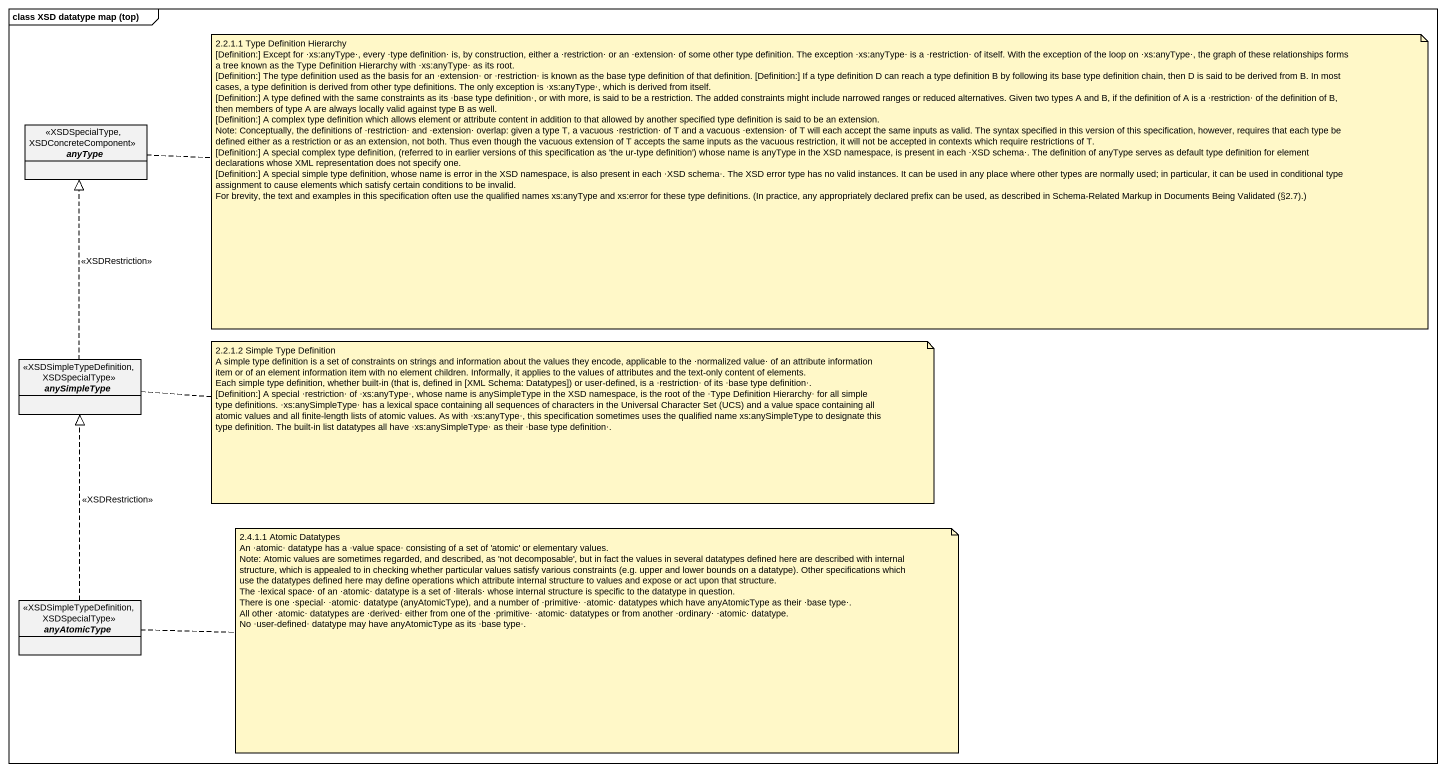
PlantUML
@startuml
mainframe class XSD datatype map (top)
hide circle
hide empty members
abstract class anyType <<XSDSpecialType, XSDConcreteComponent>>
abstract class anySimpleType <<XSDSimpleTypeDefinition, XSDSpecialType>>
abstract class anyAtomicType <<XSDSimpleTypeDefinition, XSDSpecialType>>
anySimpleType .up.|> anyType : <<XSDRestriction>>
anyAtomicType .up.|> anySimpleType : <<XSDRestriction>>
note right of anyType
  2.2.1.1 Type Definition Hierarchy
  [Definition:] Except for ·xs:anyType·, every ·type definition· is, by construction, either a ·restriction· or an ·extension· of some other type definition. The exception ·xs:anyType· is a ·restriction· of itself. With the exception of the loop on ·xs:anyType·, the graph of these relationships forms a tree known as the Type Definition Hierarchy with ·xs:anyType· as its root.
  [Definition:] The type definition used as the basis for an ·extension· or ·restriction· is known as the base type definition of that definition. [Definition:] If a type definition D can reach a type definition B by following its base type definition chain, then D is said to be derived from B. In most cases, a type definition is derived from other type definitions. The only exception is ·xs:anyType·, which is derived from itself.
  [Definition:] A type defined with the same constraints as its ·base type definition·, or with more, is said to be a restriction. The added constraints might include narrowed ranges or reduced alternatives. Given two types A and B, if the definition of A is a ·restriction· of the definition of B, then members of type A are always locally valid against type B as well.
  [Definition:] A complex type definition which allows element or attribute content in addition to that allowed by another specified type definition is said to be an extension.
  Note: Conceptually, the definitions of ·restriction· and ·extension· overlap: given a type T, a vacuous ·restriction· of T and a vacuous ·extension· of T will each accept the same inputs as valid. The syntax specified in this version of this specification, however, requires that each type be defined either as a restriction or as an extension, not both. Thus even though the vacuous extension of T accepts the same inputs as the vacuous restriction, it will not be accepted in contexts which require restrictions of T.
  [Definition:] A special complex type definition, (referred to in earlier versions of this specification as 'the ur-type definition') whose name is anyType in the XSD namespace, is present in each ·XSD schema·. The definition of anyType serves as default type definition for element declarations whose XML representation does not specify one.
  [Definition:] A special simple type definition, whose name is error in the XSD namespace, is also present in each ·XSD schema·. The XSD error type has no valid instances. It can be used in any place where other types are normally used; in particular, it can be used in conditional type assignment to cause elements which satisfy certain conditions to be invalid.
  For brevity, the text and examples in this specification often use the qualified names xs:anyType and xs:error for these type definitions. (In practice, any appropriately declared prefix can be used, as described in Schema-Related Markup in Documents Being Validated (§2.7).)
end note
note right of anySimpleType
  2.2.1.2 Simple Type Definition
  A simple type definition is a set of constraints on strings and information about the values they encode, applicable to the ·normalized value· of an attribute information item or of an element information item with no element children. Informally, it applies to the values of attributes and the text-only content of elements.
  Each simple type definition, whether built-in (that is, defined in [XML Schema: Datatypes]) or user-defined, is a ·restriction· of its ·base type definition·.
  [Definition:] A special ·restriction· of ·xs:anyType·, whose name is anySimpleType in the XSD namespace, is the root of the ·Type Definition Hierarchy· for all simple type definitions. ·xs:anySimpleType· has a lexical space containing all sequences of characters in the Universal Character Set (UCS) and a value space containing all atomic values and all finite-length lists of atomic values. As with ·xs:anyType·, this specification sometimes uses the qualified name xs:anySimpleType to designate this type definition. The built-in list datatypes all have ·xs:anySimpleType· as their ·base type definition·.
end note
note right of anyAtomicType
  2.4.1.1 Atomic Datatypes
  An ·atomic· datatype has a ·value space· consisting of a set of 'atomic' or elementary values.
  Note: Atomic values are sometimes regarded, and described, as 'not decomposable', but in fact the values in several datatypes defined here are described with internal structure, which is appealed to in checking whether particular values satisfy various constraints (e.g. upper and lower bounds on a datatype). Other specifications which use the datatypes defined here may define operations which attribute internal structure to values and expose or act upon that structure.
  The ·lexical space· of an ·atomic· datatype is a set of ·literals· whose internal structure is specific to the datatype in question.
  There is one ·special· ·atomic· datatype (anyAtomicType), and a number of ·primitive· ·atomic· datatypes which have anyAtomicType as their ·base type·.
  All other ·atomic· datatypes are ·derived· either from one of the ·primitive· ·atomic· datatypes or from another ·ordinary· ·atomic· datatype.
  No ·user-defined· datatype may have anyAtomicType as its ·base type·.
end note
@enduml
